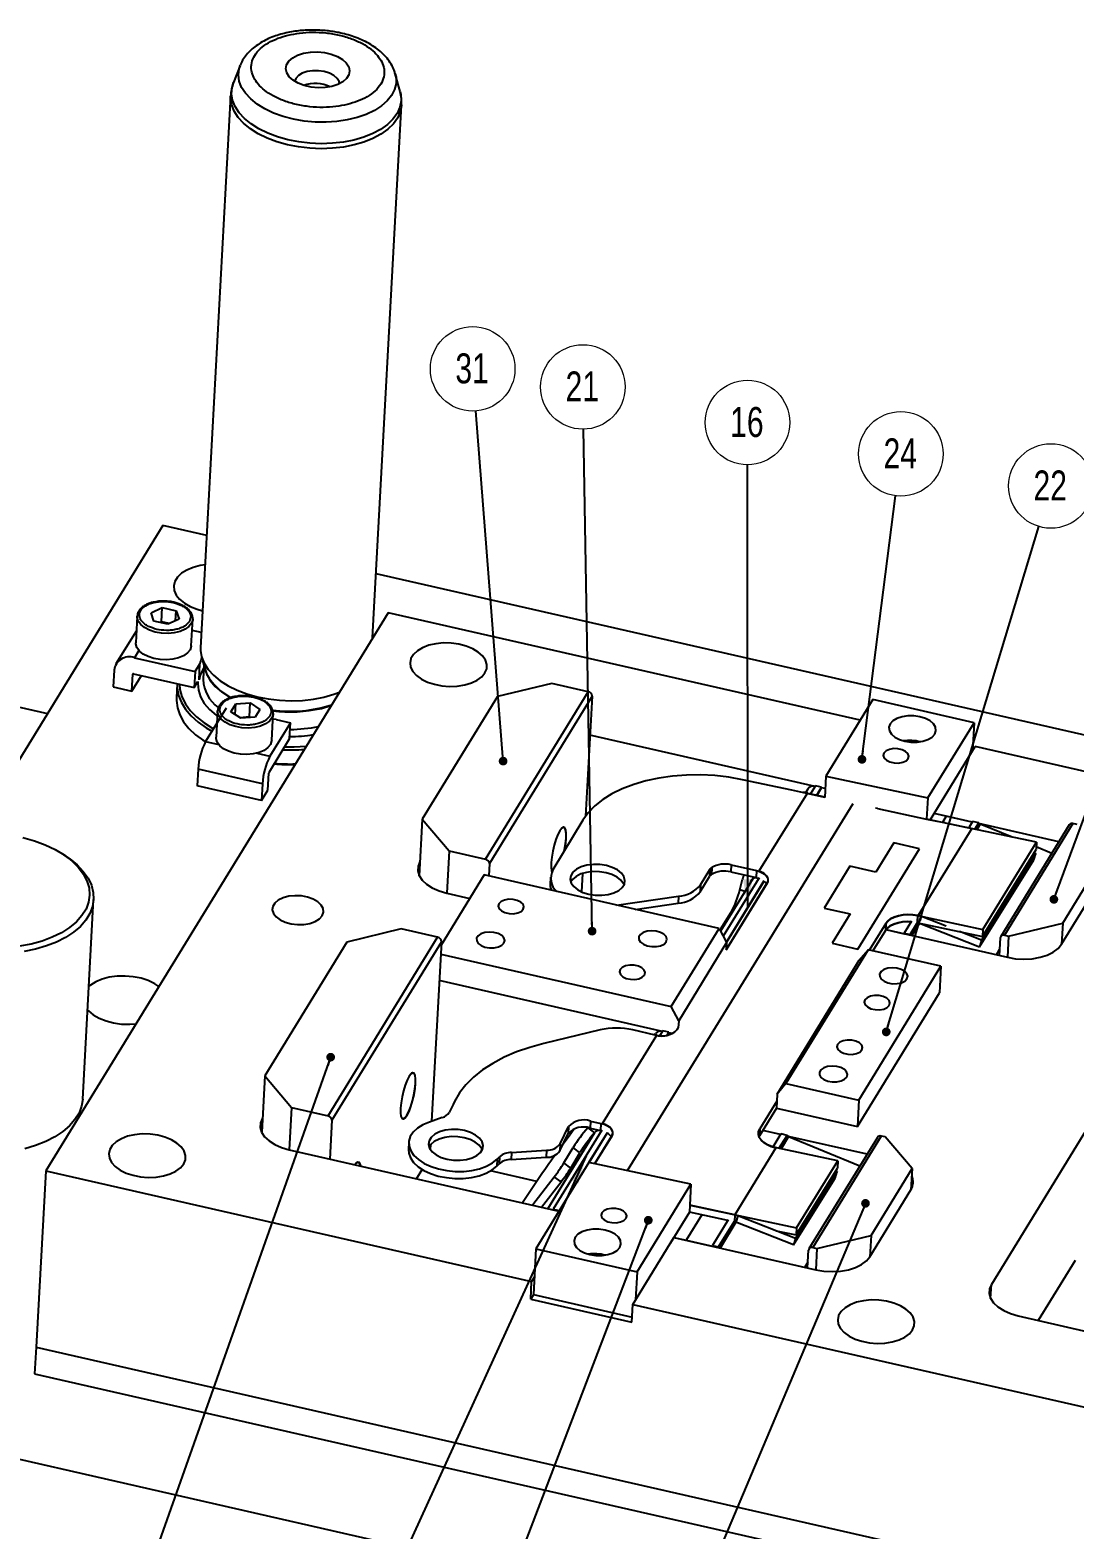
# Model space of a CAD drawing. Header units: millimetres. Extents: x 5 to 1512, y -497 to 895.
# Drawn here: x 815 to 937, y 164.8 to 340 of the extents above; entities that cross this region are included whole.
import ezdxf

# ---------------------------------------------------------------- set-up
doc = ezdxf.new("R2010")
doc.units = ezdxf.units.MM
doc.styles.add('SLDTEXTSTYLE13', font='TXT', dxfattribs={"width": 0.75})
doc.dimstyles.new('SLDDIMSTYLE1', dxfattribs={"dimtxt": 0.18, "dimasz": 3.302, "dimexe": 0, "dimexo": 0.0625, "dimgap": 0, "dimtad": 0, "dimtih": 1, "dimtoh": 1, "dimdec": 0, "dimrnd": 1e-09, "dimzin": 0, "dimdsep": 46, "dimtxsty": 'Standard', "dimsah": 1, "dimcen": 0.09, "dimadec": 0, "dimazin": 0, "dimtfac": 3.302, "dimtdec": 0, "dimtofl": 0, "dimtmove": 0, "dimatfit": 3, "dimfxl": 1, "dimfrac": 2, "dimtolj": 1, "dimtzin": 0, "dimarcsym": 0})
doc.dimstyles.new('SLDDIMSTYLE2', dxfattribs={"dimtxt": 0.18, "dimasz": 1.016, "dimexe": 0, "dimexo": 0.0625, "dimgap": 0, "dimtad": 0, "dimtih": 1, "dimtoh": 1, "dimdec": 0, "dimrnd": 1e-09, "dimzin": 0, "dimdsep": 46, "dimtxsty": 'Standard', "dimblk1": 'DOT', "dimblk2": 'DOT', "dimsah": 1, "dimcen": 0.09, "dimadec": 0, "dimazin": 0, "dimtfac": 1.016, "dimtdec": 0, "dimtofl": 0, "dimtmove": 0, "dimatfit": 3, "dimldrblk": 'DOT', "dimfxl": 1, "dimfrac": 2, "dimtolj": 1, "dimtzin": 0, "dimarcsym": 0})

# ---------------------------------------------------------------- blocks, each defined once
blk = doc.blocks.new('SW_NOTE_36')
at = {"color": 0, "linetype": 'Continuous', "lineweight": 0}
blk.add_circle((0, 4.94), 4.94, dxfattribs=at)
at = {"color": 0, "linetype": 'Continuous', "lineweight": 0, "insert": (-0.07, 6.75), "char_height": 3.5, "attachment_point": 2, "style": 'SLDTEXTSTYLE13'}
blk.add_mtext('16', dxfattribs=at)
blk = doc.blocks.new('_Dot')
at = {"color": 0, "linetype": 'ByBlock', "lineweight": -2}
blk.add_line((-0.5, 0), (-1, 0), dxfattribs=at)
at = {"color": 0, "linetype": 'ByBlock', "const_width": 0.5}
blk.add_lwpolyline([(-0.25, 0, 1), (0.25, 0, 1)], format="xyb", close=True, dxfattribs=at)
blk = doc.blocks.new('SW_NOTE_40')
at = {"color": 0, "linetype": 'Continuous', "lineweight": 0}
blk.add_circle((-0.08, 4.94), 4.94, dxfattribs=at)
at = {"color": 0, "linetype": 'Continuous', "lineweight": 0, "insert": (-0.15, 6.75), "char_height": 3.5, "attachment_point": 2, "style": 'SLDTEXTSTYLE13'}
blk.add_mtext('21', dxfattribs=at)
blk = doc.blocks.new('SW_NOTE_41')
at = {"color": 0, "linetype": 'Continuous', "lineweight": 0}
blk.add_circle((1.43, 4.73), 4.94, dxfattribs=at)
at = {"color": 0, "linetype": 'Continuous', "lineweight": 0, "insert": (1.35, 6.54), "char_height": 3.5, "attachment_point": 2, "style": 'SLDTEXTSTYLE13'}
blk.add_mtext('22', dxfattribs=at)
blk = doc.blocks.new('SW_NOTE_43')
at = {"color": 0, "linetype": 'Continuous', "lineweight": 0}
blk.add_circle((0.62, 4.9), 4.94, dxfattribs=at)
at = {"color": 0, "linetype": 'Continuous', "lineweight": 0, "insert": (0.55, 6.71), "char_height": 3.5, "attachment_point": 2, "style": 'SLDTEXTSTYLE13'}
blk.add_mtext('24', dxfattribs=at)
blk = doc.blocks.new('SW_NOTE_48')
at = {"color": 0, "linetype": 'Continuous', "lineweight": 0}
blk.add_circle((-0.38, 4.92), 4.94, dxfattribs=at)
at = {"color": 0, "linetype": 'Continuous', "lineweight": 0, "insert": (-0.45, 6.73), "char_height": 3.5, "attachment_point": 2, "style": 'SLDTEXTSTYLE13'}
blk.add_mtext('31', dxfattribs=at)

msp = doc.modelspace()

# ---------------------------------------------------------------- linework, layer by layer
at = {"color": 7, "linetype": 'Continuous', "lineweight": 25}
for p, q in [((839.597, 335.848), (838.81, 333.833)), ((858.278, 332.774), (857.713, 334.862)), ((838.474, 332.297), (834.963, 267.772)), ((855.055, 268.918), (858.445, 331.21)), ((830.553, 282.079), (808.542, 246.196)), ((835.678, 280.912), (830.553, 282.079)), ((1048.605, 232.401), (855.462, 276.404)), ((856.863, 271.866), (816.861, 206.653)), ((829.17, 271.868), (830.47, 272.464)), ((829.509, 270.899), (829.17, 271.868)), ((830.38, 270.813), (830.47, 272.464)), ((830.47, 272.464), (832.109, 272.09)), ((832.046, 270.937), (832.109, 272.09)), ((832.109, 272.09), (832.448, 271.121)), ((912.025, 259.299), (856.863, 271.866)), ((827.553, 271.465), (827.384, 268.369)), ((827.553, 271.465), (827.556, 271.511)), ((831.149, 270.525), (829.509, 270.899)), ((830.38, 270.813), (830.216, 270.738)), ((831.313, 270.6), (830.38, 270.813)), ((832.448, 271.121), (831.149, 270.525)), ((833.875, 268.016), (834.043, 271.112)), ((834.044, 271.149), (834.043, 271.112)), ((827.46, 269.767), (825.074, 265.878)), ((835.059, 269.547), (833.971, 269.795)), ((827.228, 266.604), (834.326, 264.987)), ((835.075, 266.738), (835.473, 265.264)), ((824.849, 265.14), (824.743, 263.201)), ((826.92, 262.705), (827.028, 264.686)), ((827.127, 264.747), (834.225, 263.13)), ((834.326, 264.987), (834.225, 263.13)), ((834.326, 264.987), (834.887, 265.902)), ((834.786, 264.044), (834.887, 265.902)), ((835.352, 265.714), (835.264, 264.113)), ((824.743, 263.201), (826.92, 262.705)), ((826.92, 262.705), (828.044, 264.538)), ((828.423, 264.452), (828.419, 264.381)), ((832.231, 263.574), (832.141, 261.924)), ((834.225, 263.13), (834.653, 263.829)), ((875.991, 263.603), (869.659, 262.073)), ((880.25, 262.633), (875.991, 263.603)), ((805.547, 262.706), (817.061, 260.083)), ((838.507, 260.306), (839.062, 261.21)), ((838.994, 259.976), (839.062, 261.21)), ((839.062, 261.21), (840.758, 261.338)), ((840.668, 259.688), (840.758, 261.338)), ((840.758, 261.338), (841.901, 260.563)), ((869.659, 262.073), (860.859, 247.726)), ((868.249, 243.069), (880.25, 262.633)), ((880.7, 262.112), (868.7, 242.548)), ((880.7, 262.112), (879.938, 248.101)), ((913.504, 261.71), (908.018, 252.767)), ((925.333, 259.015), (913.504, 261.71)), ((837.943, 260.729), (835.542, 256.816)), ((836.947, 260.405), (836.779, 257.31)), ((836.947, 260.405), (836.951, 260.452)), ((839.65, 259.531), (838.507, 260.306)), ((840.668, 259.688), (839.545, 259.603)), ((841.346, 259.66), (839.65, 259.531)), ((840.773, 259.616), (840.668, 259.688)), ((841.901, 260.563), (841.346, 259.66)), ((843.269, 256.957), (843.438, 260.052)), ((843.807, 259.393), (843.404, 259.436)), ((843.439, 260.089), (843.438, 260.052)), ((843.807, 259.393), (845.466, 259.015)), ((845.466, 259.015), (843.066, 255.102)), ((845.365, 257.158), (845.466, 259.015)), ((906.766, 251.578), (880.453, 257.573)), ((919.93, 250.236), (925.333, 259.015)), ((925.333, 259.015), (925.153, 255.713)), ((835.219, 256.961), (835.396, 256.84)), ((835.396, 256.84), (835.511, 256.763)), ((845.365, 257.158), (842.965, 253.245)), ((920.673, 248.409), (925.473, 256.235)), ((1036.669, 230.902), (925.473, 256.235)), ((834.667, 253.583), (834.561, 251.643)), ((842.19, 251.869), (834.667, 253.583)), ((842.821, 251.129), (842.928, 253.11)), ((904.028, 251.137), (898.298, 252.354)), ((908.018, 252.767), (907.883, 250.291)), ((908.018, 252.767), (919.93, 250.236)), ((842.084, 249.929), (834.561, 251.643)), ((842.19, 251.869), (842.084, 249.929)), ((842.084, 249.929), (842.821, 251.129)), ((900.212, 241.685), (905.871, 250.795)), ((905.802, 250.733), (904.028, 251.137)), ((905.909, 251.266), (905.643, 250.832)), ((907.883, 250.291), (905.802, 250.733)), ((905.871, 250.795), (907.886, 250.348)), ((906.811, 251.651), (906.236, 250.714)), ((907.521, 251.489), (906.811, 251.651)), ((906.948, 250.556), (907.521, 251.489)), ((906.989, 250.547), (907.516, 251.407)), ((907.521, 251.489), (907.516, 251.407)), ((907.939, 251.311), (907.516, 251.407)), ((884.833, 206.672), (911.204, 249.585)), ((914.07, 248.972), (913.835, 249.026)), ((914.07, 248.972), (919.796, 247.759)), ((919.93, 250.236), (919.796, 247.759)), ((920.936, 248.86), (920.206, 247.673)), ((920.936, 248.86), (920.934, 248.836)), ((860.859, 247.726), (860.5, 241.137)), ((860.859, 247.726), (863.99, 244.039)), ((879.628, 247.634), (876.134, 241.811)), ((932.623, 245.036), (919.796, 247.76)), ((919.796, 247.759), (921.621, 247.373)), ((922.092, 248.086), (920.66, 248.412)), ((925.128, 247.395), (920.673, 248.409)), ((921.788, 247.337), (921.621, 247.373)), ((922.092, 248.086), (921.651, 247.366)), ((921.958, 247.301), (921.788, 247.337)), ((921.958, 247.301), (925.06, 246.642)), ((925.128, 247.395), (922.092, 248.086)), ((925.173, 247.468), (924.712, 246.716)), ((925.882, 247.306), (925.173, 247.468)), ((925.427, 246.564), (925.882, 247.306)), ((925.468, 246.556), (925.878, 247.224)), ((925.882, 247.306), (925.878, 247.224)), ((935.234, 245.092), (925.878, 247.224)), ((929.79, 245.638), (926.066, 247.164)), ((936.447, 247.069), (928.446, 234.027)), ((936.896, 247.22), (928.895, 234.178)), ((937.369, 247.113), (936.896, 247.22)), ((925.06, 246.642), (918.819, 236.468)), ((819.384, 243.303), (819.031, 243.545)), ((863.99, 244.039), (863.721, 239.087)), ((863.99, 244.039), (868.249, 243.069)), ((911.773, 232.542), (918.973, 244.281)), ((915.945, 244.971), (913.841, 241.541)), ((918.973, 244.281), (915.945, 244.971)), ((932.535, 243.747), (926.208, 233.603)), ((926.327, 234.038), (932.578, 244.211)), ((926.372, 234.863), (932.623, 245.036)), ((932.302, 242.981), (932.535, 243.747)), ((932.34, 243.823), (932.535, 243.747)), ((932.623, 245.036), (932.578, 244.211)), ((934.408, 243.745), (932.593, 244.489)), ((868.7, 242.548), (868.621, 241.104)), ((893.386, 240.085), (894.459, 241.873)), ((894.459, 241.873), (894.414, 241.048)), ((894.689, 242.085), (894.644, 241.26)), ((896.945, 242.405), (896.9, 241.58)), ((896.945, 242.405), (899.904, 241.73)), ((910.813, 242.23), (907.82, 237.353)), ((913.841, 241.541), (910.813, 242.23)), ((925.975, 232.838), (932.302, 242.981)), ((935.7, 235.601), (940.5, 243.426)), ((868.112, 241.22), (863.077, 233.011)), ((895.546, 234.97), (868.112, 241.22)), ((875.858, 240.943), (875.813, 240.117)), ((879.573, 241.398), (879.457, 239.262)), ((893.341, 239.259), (894.414, 241.048)), ((893.386, 240.085), (893.341, 239.259)), ((899.47, 240.769), (895.716, 234.649)), ((900.208, 240.887), (896.024, 234.066)), ((896.379, 232.482), (901.177, 240.289)), ((901.156, 240.255), (896.379, 232.482)), ((896.398, 233.357), (900.818, 240.563)), ((896.419, 233.316), (900.814, 240.48)), ((896.9, 241.58), (899.859, 240.904)), ((897.971, 239.489), (898.276, 240.733)), ((898.501, 241.214), (898.431, 241.101)), ((899.203, 240.389), (899.18, 240.296)), ((899.904, 241.73), (899.859, 240.904)), ((899.859, 240.904), (900.166, 240.818)), ((935.565, 233.124), (940.366, 240.95)), ((821.193, 215.022), (822.462, 238.341)), ((863.721, 239.087), (866.426, 238.47)), ((883.541, 237.705), (890.807, 238.742)), ((890.807, 238.742), (890.762, 237.917)), ((885.751, 237.201), (890.762, 237.917)), ((895.888, 235.199), (896.937, 236.877)), ((907.82, 237.353), (910.849, 236.663)), ((910.849, 236.663), (908.745, 233.232)), ((954.561, 237.716), (927.359, 193.371)), ((858.39, 234.909), (852.058, 233.379)), ((862.648, 233.939), (858.39, 234.909)), ((889.946, 225.84), (895.546, 234.97)), ((895.546, 234.97), (896.424, 233.307)), ((915.019, 235.549), (913.12, 232.452)), ((915.019, 235.549), (914.974, 234.723)), ((915.045, 234.826), (929.233, 231.594)), ((915.045, 234.826), (917.168, 234.343)), ((918.038, 235.836), (917.172, 234.425)), ((917.877, 234.181), (918.774, 235.642)), ((917.882, 234.264), (918.778, 235.725)), ((918.819, 236.468), (918.746, 236.483)), ((918.748, 236.483), (926.372, 234.863)), ((918.774, 235.642), (918.964, 235.586)), ((918.774, 235.642), (926.327, 234.038)), ((919.197, 236.352), (918.819, 236.468)), ((918.964, 235.586), (925.975, 232.838)), ((922.059, 235.23), (919.197, 236.352)), ((926.372, 234.863), (926.327, 234.038)), ((929.368, 234.07), (935.7, 235.601)), ((935.7, 235.601), (935.565, 233.124)), ((852.058, 233.379), (842.457, 217.728)), ((849.848, 213.071), (862.648, 233.939)), ((863.099, 233.419), (850.298, 212.55)), ((863.099, 233.419), (861.957, 212.433)), ((896.424, 233.307), (890.824, 224.177)), ((896.424, 233.307), (896.379, 232.482)), ((908.745, 233.232), (911.773, 232.542)), ((914.974, 234.723), (913.525, 232.36)), ((917.172, 234.425), (917.168, 234.343)), ((917.172, 234.425), (917.882, 234.264)), ((917.882, 234.264), (917.877, 234.181)), ((926.208, 233.603), (923.648, 234.607)), ((926.208, 233.603), (925.975, 232.838)), ((928.399, 233.873), (928.287, 231.809)), ((928.895, 234.178), (929.368, 234.07)), ((929.368, 234.07), (929.233, 231.594)), ((863.021, 231.974), (889.946, 225.84)), ((912.963, 232.488), (903.362, 216.837)), ((911.928, 231.262), (912.963, 232.488)), ((921.47, 230.55), (912.963, 232.488)), ((902.327, 215.61), (911.928, 231.262)), ((911.869, 214.899), (921.47, 230.55)), ((921.47, 230.55), (921.302, 227.455)), ((888.924, 222.939), (862.852, 228.879)), ((911.701, 211.804), (921.302, 227.455)), ((890.824, 224.177), (889.946, 225.84)), ((881.645, 223.107), (875.077, 221.522)), ((888.092, 222.507), (885.46, 223.108)), ((888.032, 222.537), (887.911, 222.549)), ((887.986, 222.542), (888.122, 222.704)), ((888.969, 223.012), (888.627, 222.455)), ((889.678, 222.851), (888.969, 223.012)), ((889.461, 222.496), (889.678, 222.851)), ((889.513, 222.505), (889.674, 222.768)), ((889.678, 222.851), (889.674, 222.768)), ((890.065, 222.679), (889.674, 222.768)), ((890.77, 223.354), (890.625, 223.119)), ((890.64, 223.143), (890.748, 223.318)), ((890.748, 223.318), (890.77, 223.354)), ((890.824, 224.177), (890.779, 223.352)), ((881.905, 212.167), (888.255, 222.501)), ((842.457, 217.728), (842.099, 211.139)), ((842.457, 217.728), (845.589, 214.041)), ((902.327, 215.61), (902.237, 213.96)), ((903.362, 216.837), (902.327, 215.61)), ((903.362, 216.837), (911.869, 214.899)), ((845.589, 214.041), (845.32, 209.089)), ((845.589, 214.041), (849.848, 213.071)), ((864.459, 214.383), (864.013, 213.472)), ((864.643, 214.759), (864.459, 214.383)), ((902.237, 213.96), (900.249, 210.718)), ((902.282, 214.785), (900.294, 211.543)), ((902.237, 213.96), (911.701, 211.804)), ((911.869, 214.899), (911.701, 211.804)), ((850.298, 212.55), (850.051, 208.011)), ((863.205, 212.864), (861.702, 212.345)), ((880.51, 212.462), (880.465, 211.636)), ((880.51, 212.462), (881.745, 212.18)), ((881.745, 212.18), (881.701, 211.355)), ((881.846, 211.401), (876.168, 202.144)), ((876.923, 208.973), (877.912, 210.991)), ((876.968, 209.798), (877.957, 211.816)), ((877.649, 210.296), (877.452, 209.975)), ((877.649, 210.296), (877.893, 210.585)), ((877.957, 211.816), (877.912, 210.991)), ((880.195, 211.686), (880.189, 211.68)), ((880.34, 207.626), (882.489, 211.13)), ((880.38, 207.617), (882.485, 211.048)), ((880.465, 211.636), (881.701, 211.355)), ((880.986, 211.08), (881.02, 211.119)), ((881.016, 207.482), (883.011, 210.729)), ((882.997, 210.705), (881.016, 207.482)), ((881.701, 211.355), (881.802, 211.33)), ((900.249, 210.718), (900.206, 210.642)), ((900.294, 211.543), (900.249, 210.718)), ((902.726, 210.875), (900.637, 211.351)), ((902.771, 210.949), (901.835, 209.422)), ((902.54, 209.253), (903.481, 210.787)), ((902.581, 209.244), (903.476, 210.704)), ((903.481, 210.787), (902.771, 210.949)), ((903.481, 210.787), (903.476, 210.704)), ((912.833, 208.573), (903.476, 210.704)), ((903.665, 210.644), (912.006, 207.226)), ((914.045, 210.55), (906.045, 197.507)), ((914.494, 210.701), (906.494, 197.658)), ((914.967, 210.593), (914.494, 210.701)), ((918.099, 206.907), (914.967, 210.593)), ((845.32, 209.089), (876.822, 201.911)), ((859.291, 209.965), (859.246, 209.139)), ((861.807, 209.668), (861.779, 209.161)), ((871.294, 208.795), (871.249, 207.97)), ((871.294, 208.795), (875.381, 209.042)), ((875.381, 209.042), (875.336, 208.217)), ((876.968, 209.798), (876.923, 208.973)), ((877.414, 207.562), (878.487, 209.361)), ((878.211, 206.963), (879.284, 208.761)), ((879.284, 208.761), (878.487, 209.361)), ((902.173, 209.331), (897.371, 201.504)), ((909.413, 207.793), (902.243, 209.316)), ((860.172, 205.705), (860.844, 206.8)), ((869.61, 208.007), (869.565, 207.181)), ((869.565, 207.181), (869.834, 207.45)), ((869.61, 208.007), (869.879, 208.276)), ((869.879, 208.276), (869.834, 207.45)), ((871.249, 207.97), (875.336, 208.217)), ((880.329, 207.628), (874.141, 197.54)), ((878.211, 206.963), (877.414, 207.562)), ((892.257, 205.095), (880.329, 207.628)), ((904.559, 199.142), (909.368, 206.968)), ((904.604, 199.968), (909.413, 207.793)), ((909.413, 207.793), (909.368, 206.968)), ((913.299, 199.081), (918.099, 206.907)), ((918.099, 206.907), (917.964, 204.43)), ((816.861, 206.653), (815.738, 186.017)), ((816.861, 206.653), (873.641, 193.717)), ((874.24, 205.393), (868.835, 206.624)), ((873.763, 202.686), (876.278, 205.95)), ((874.783, 202.376), (877.075, 205.35)), ((877.075, 205.35), (876.278, 205.95)), ((885.97, 194.845), (892.257, 205.095)), ((892.257, 205.095), (892.078, 201.793)), ((904.235, 197.983), (909.104, 205.789)), ((909.337, 206.555), (904.468, 198.748)), ((909.104, 205.789), (909.337, 206.555)), ((909.157, 206.625), (909.337, 206.555)), ((913.164, 196.605), (917.964, 204.43)), ((873.712, 202.62), (873.763, 202.686)), ((876.168, 202.144), (876.163, 202.062)), ((876.168, 202.144), (876.867, 201.985)), ((892.078, 201.793), (889.838, 198.141)), ((896.57, 200.839), (892.078, 201.793)), ((897.371, 201.504), (892.123, 202.618)), ((892.123, 202.618), (904.604, 199.968)), ((897.371, 201.504), (897.326, 200.678)), ((893.509, 201.489), (891.69, 198.524)), ((896.615, 200.913), (894.771, 197.906)), ((895.476, 197.662), (897.326, 200.678)), ((895.48, 197.744), (897.331, 200.761)), ((897.326, 200.678), (897.327, 200.678)), ((897.749, 201.387), (897.516, 200.621)), ((904.235, 197.983), (897.516, 200.621)), ((904.468, 198.748), (897.749, 201.387)), ((904.604, 199.968), (904.559, 199.142)), ((885.471, 191.022), (890.271, 198.847)), ((890.271, 198.847), (906.832, 195.074)), ((890.271, 198.847), (891.69, 198.524)), ((891.69, 198.524), (894.766, 197.823)), ((902.195, 199.644), (904.559, 199.142)), ((904.468, 198.748), (904.235, 197.983)), ((906.967, 197.551), (913.299, 199.081)), ((913.299, 199.081), (913.164, 196.605)), ((874.141, 197.54), (873.849, 192.175)), ((874.141, 197.54), (885.97, 194.845)), ((894.771, 197.906), (894.766, 197.823)), ((894.771, 197.906), (895.48, 197.744)), ((895.48, 197.744), (895.476, 197.662)), ((905.886, 195.29), (905.998, 197.354)), ((906.494, 197.658), (906.967, 197.551)), ((906.967, 197.551), (906.832, 195.074)), ((885.97, 194.845), (885.791, 191.544)), ((937.134, 196.142), (932.843, 189.148)), ((873.529, 191.653), (873.641, 193.717)), ((873.961, 194.239), (873.641, 193.717)), ((873.849, 192.175), (873.529, 191.653)), ((873.529, 191.653), (885.358, 188.958)), ((873.849, 192.175), (885.39, 189.546)), ((885.358, 188.958), (885.471, 191.022)), ((885.471, 191.022), (996.666, 165.689)), ((930.491, 189.684), (977.808, 178.904)), ((815.738, 186.017), (815.569, 182.922)), ((815.738, 186.017), (995.543, 145.053)), ((769.749, 182.955), (1029.994, 123.664)), ((815.569, 182.922), (995.375, 141.957))]:
    msp.add_line(p, q, dxfattribs=at)
at = {"color": 8, "linetype": 'Continuous', "lineweight": 25}
for p, q in [((827.75, 267.454), (827.228, 266.604)), ((827.06, 264.739), (827.028, 264.686)), ((835.542, 256.816), (837.085, 256.465)), ((841.524, 255.454), (843.066, 255.102)), ((926.066, 247.164), (925.667, 246.513)), ((860.5, 241.137), (860.589, 242.773)), ((899.411, 240.724), (899.203, 240.389)), ((898.553, 239.273), (897.971, 239.489)), ((897.055, 236.833), (896.937, 236.877)), ((896.023, 235.149), (895.888, 235.199)), ((918.964, 235.586), (918.075, 234.136)), ((918.746, 236.483), (918.706, 235.74)), ((918.748, 236.483), (918.707, 235.74)), ((918.964, 235.586), (918.969, 235.601)), ((919.05, 235.869), (919.197, 236.352)), ((919.197, 236.352), (919.198, 236.353)), ((927.953, 231.886), (928.324, 232.491)), ((888.021, 222.538), (888.122, 222.704)), ((842.099, 211.139), (842.188, 212.775)), ((875.546, 202.202), (881.017, 211.12)), ((880.189, 211.68), (880.984, 211.082)), ((903.665, 210.644), (902.78, 209.202)), ((873.911, 202.575), (873.763, 202.686)), ((897.516, 200.621), (895.673, 197.617)), ((897.749, 201.387), (897.751, 201.389)), ((905.923, 195.971), (905.551, 195.366)), ((927.27, 191.735), (927.359, 193.371))]:
    msp.add_line(p, q, dxfattribs=at)
at = {"color": 7, "linetype": 'Continuous', "lineweight": 25, "flags": 128}
for points in [[(851.989, 336.133), (852.273, 335.681), (852.375, 335.211), (852.29, 334.746), (852.023, 334.311), (851.588, 333.927), (851.005, 333.613), (850.304, 333.385), (849.52, 333.254), (848.693, 333.227), (847.864, 333.306), (847.075, 333.486), (846.364, 333.758), (845.769, 334.109), (845.318, 334.521), (845.035, 334.973), (844.933, 335.443), (845.017, 335.907), (845.284, 336.343), (845.72, 336.727), (846.303, 337.041), (847.004, 337.269), (847.788, 337.4), (848.615, 337.426), (849.444, 337.348), (850.233, 337.168), (850.943, 336.896), (851.539, 336.545), (851.989, 336.133)], [(850.919, 334.322), (850.538, 334.657), (850.023, 334.931), (849.408, 335.124), (848.737, 335.223), (848.054, 335.223), (847.406, 335.123), (846.837, 334.929), (846.386, 334.655), (846.084, 334.32), (845.956, 333.982)], [(851.19, 333.697), (851.14, 333.949), (850.919, 334.322)], [(835.491, 277.471), (834.927, 277.383), (834.086, 277.166), (833.344, 276.86), (832.727, 276.475), (832.258, 276.027), (831.954, 275.531), (831.826, 275.005), (831.878, 274.469), (832.108, 273.941), (832.509, 273.441), (833.065, 272.986), (833.757, 272.594), (834.559, 272.278), (835.198, 272.102)], [(833.875, 268.016), (833.869, 267.955), (833.734, 267.542), (833.431, 267.164), (832.977, 266.841), (832.397, 266.591), (831.721, 266.428), (830.987, 266.36), (830.233, 266.391), (829.5, 266.518), (828.829, 266.736), (828.254, 267.033), (827.808, 267.392), (827.513, 267.794), (827.387, 268.218), (827.384, 268.369)], [(868.185, 264.827), (868.388, 265.32), (868.408, 265.832), (868.245, 266.342), (867.904, 266.831), (867.401, 267.277), (866.756, 267.662), (865.995, 267.971), (865.149, 268.191), (864.253, 268.313), (863.344, 268.332), (862.459, 268.248), (861.633, 268.063), (860.902, 267.785), (860.294, 267.426), (859.836, 267), (859.544, 266.525), (859.432, 266.02), (859.504, 265.506), (859.757, 265.004), (860.181, 264.535), (860.758, 264.117), (861.465, 263.768), (862.273, 263.502), (863.148, 263.33), (864.055, 263.259), (864.957, 263.292), (865.817, 263.427), (866.599, 263.66), (867.272, 263.98), (867.808, 264.374), (868.185, 264.827)], [(834.963, 267.772), (834.961, 267.46), (835.083, 266.706), (835.382, 265.962), (835.851, 265.24), (836.482, 264.553), (837.264, 263.915), (838.184, 263.335), (839.224, 262.825), (840.366, 262.394), (841.59, 262.048), (842.874, 261.796), (844.195, 261.64), (845.53, 261.584), (846.854, 261.629), (848.144, 261.773), (849.377, 262.015)], [(835.473, 265.264), (835.527, 265.086), (835.708, 264.638)], [(832.231, 263.574), (832.237, 263.046), (832.39, 262.211), (832.716, 261.385), (833.211, 260.58), (833.867, 259.808), (834.675, 259.079), (835.624, 258.404), (836.278, 258.016)], [(832.486, 263.526), (832.543, 262.887), (832.775, 262.055), (833.18, 261.239), (833.754, 260.45), (834.488, 259.7), (835.371, 258.999), (836.391, 258.358), (836.463, 258.317)], [(835.264, 264.113), (835.262, 264.05), (835.262, 264.049)], [(832.141, 261.924), (832.136, 261.604), (832.246, 260.768), (832.529, 259.939), (832.982, 259.128), (833.598, 258.347), (834.369, 257.606), (835.284, 256.917), (835.513, 256.767)], [(849.377, 262.015), (850.531, 262.35), (851.175, 262.593)], [(920.741, 257.683), (920.88, 258.074), (920.832, 258.48), (920.601, 258.871), (920.202, 259.222), (919.662, 259.508), (919.018, 259.71), (918.315, 259.815), (917.599, 259.815), (916.92, 259.709), (916.324, 259.507), (915.852, 259.22), (915.536, 258.869), (915.397, 258.477), (915.444, 258.072), (915.676, 257.681), (916.075, 257.33), (916.615, 257.043), (917.258, 256.841), (917.962, 256.736), (918.677, 256.737), (919.356, 256.842), (919.952, 257.045), (920.424, 257.332), (920.741, 257.683)], [(843.269, 256.957), (843.264, 256.895), (843.129, 256.482), (842.826, 256.104), (842.372, 255.782), (841.792, 255.532), (841.116, 255.369), (840.381, 255.3), (839.628, 255.331), (838.895, 255.459), (838.224, 255.677), (837.649, 255.973), (837.203, 256.332), (836.908, 256.735), (836.782, 257.158), (836.779, 257.31)], [(844.777, 256.199), (845.906, 256.19), (847.29, 256.259)], [(917.638, 254.822), (917.716, 255.109), (917.614, 255.401), (917.344, 255.662), (916.937, 255.86), (916.444, 255.972), (915.924, 255.985), (915.439, 255.896), (915.048, 255.717), (914.799, 255.469), (914.72, 255.182), (914.822, 254.89), (915.093, 254.629), (915.499, 254.431), (915.992, 254.319), (916.512, 254.306), (916.997, 254.395), (917.388, 254.574), (917.638, 254.822)], [(898.298, 252.354), (896.688, 252.641), (895.042, 252.828), (893.382, 252.912), (891.728, 252.893), (890.099, 252.769), (888.517, 252.543), (887.001, 252.218), (885.568, 251.798), (884.238, 251.287), (883.025, 250.692), (881.945, 250.021), (881.012, 249.281), (880.236, 248.482), (879.628, 247.634)], [(814.191, 245.61), (815.54, 245.222), (816.805, 244.746), (817.966, 244.189), (819.007, 243.561), (819.911, 242.869), (820.665, 242.126), (821.258, 241.342), (821.68, 240.529), (821.925, 239.699), (821.989, 238.865), (821.872, 238.04), (821.574, 237.236), (821.101, 236.465), (820.46, 235.739), (819.661, 235.069), (818.715, 234.466), (817.637, 233.937), (816.443, 233.492), (815.152, 233.137), (813.782, 232.878)], [(877.472, 244.041), (877.507, 244.209), (877.626, 244.903), (877.688, 245.542), (877.69, 246.083), (877.632, 246.489), (877.517, 246.733), (877.353, 246.797), (877.153, 246.677), (876.928, 246.381), (876.695, 245.931), (876.469, 245.355), (876.267, 244.694), (876.1, 243.993), (875.982, 243.299), (875.92, 242.66), (875.918, 242.119), (875.976, 241.713), (876.018, 241.59)], [(877.447, 244), (877.492, 244.211), (877.61, 244.902), (877.672, 245.539), (877.674, 246.077), (877.616, 246.481), (877.502, 246.723), (877.339, 246.787), (877.224, 246.738)], [(819.384, 243.303), (819.678, 243.096), (820.54, 242.386), (821.255, 241.629), (821.811, 240.835), (822.2, 240.016), (822.419, 239.182), (822.463, 238.347), (822.331, 237.521), (822.026, 236.716), (821.552, 235.943), (820.916, 235.214), (820.126, 234.538), (819.194, 233.925), (818.132, 233.383), (816.956, 232.921), (815.682, 232.544), (814.328, 232.258)], [(860.589, 242.773), (860.368, 242.244), (860.337, 241.693), (860.498, 241.142), (860.844, 240.613), (861.362, 240.125), (862.032, 239.698), (862.828, 239.347), (863.721, 239.087)], [(880.324, 238.975), (881.078, 238.858), (881.849, 238.845), (882.59, 238.936), (883.259, 239.127), (883.817, 239.406), (884.232, 239.757), (884.479, 240.159), (884.545, 240.59), (884.424, 241.023), (884.125, 241.435), (883.665, 241.801), (883.07, 242.099), (882.375, 242.313), (881.621, 242.43), (880.851, 242.443), (880.11, 242.351), (879.441, 242.16), (878.882, 241.881), (878.468, 241.531), (878.22, 241.128), (878.155, 240.698), (878.275, 240.264), (878.574, 239.852), (879.035, 239.487), (879.629, 239.188), (880.324, 238.975)], [(875.813, 240.117), (875.816, 239.877), (875.906, 239.444)], [(884.437, 240.062), (884.379, 240.198), (884.08, 240.609), (883.62, 240.975), (883.025, 241.274), (882.331, 241.487), (881.576, 241.604), (880.806, 241.617), (880.065, 241.526), (879.396, 241.335), (878.838, 241.056), (878.423, 240.705), (878.217, 240.4)], [(899.904, 241.73), (900.261, 241.626), (900.58, 241.485), (900.848, 241.314), (901.055, 241.119), (901.193, 240.907), (901.257, 240.687), (901.244, 240.467), (901.156, 240.255)], [(901.177, 240.289), (901.26, 240.48), (901.282, 240.678), (901.241, 240.877), (901.139, 241.071), (900.98, 241.254), (900.767, 241.421), (900.509, 241.566), (900.212, 241.685)], [(900.814, 240.48), (901.01, 240.294), (901.102, 240.167)], [(849.164, 236.457), (849.314, 236.866), (849.276, 237.291), (849.052, 237.704), (848.657, 238.079), (848.116, 238.392), (847.462, 238.625), (846.736, 238.762), (845.985, 238.795), (845.255, 238.722), (844.593, 238.547), (844.039, 238.281), (843.629, 237.941), (843.388, 237.549), (843.332, 237.129), (843.464, 236.707), (843.776, 236.31), (844.248, 235.963), (844.85, 235.687), (845.545, 235.501), (846.29, 235.415), (847.036, 235.436), (847.738, 235.561), (848.351, 235.783), (848.836, 236.088), (849.164, 236.457)], [(872.663, 237.21), (872.742, 237.497), (872.64, 237.789), (872.369, 238.049), (871.963, 238.248), (871.47, 238.36), (870.95, 238.373), (870.465, 238.284), (870.074, 238.105), (869.824, 237.857), (869.746, 237.57), (869.848, 237.278), (870.118, 237.017), (870.525, 236.819), (871.018, 236.707), (871.538, 236.694), (872.023, 236.783), (872.414, 236.962), (872.663, 237.21)], [(918.746, 236.483), (918.18, 236.57), (917.602, 236.595), (917.034, 236.557), (916.496, 236.458), (916.009, 236.3), (915.59, 236.091), (915.256, 235.837), (915.019, 235.549)], [(915.019, 235.549), (915.256, 235.837), (915.591, 236.091), (916.009, 236.301), (916.496, 236.458), (917.035, 236.557), (917.603, 236.595), (918.181, 236.57), (918.748, 236.483)], [(895.646, 234.781), (895.731, 234.935), (895.888, 235.199)], [(917.989, 235.757), (917.557, 235.77), (916.989, 235.732), (916.451, 235.632), (915.964, 235.475), (915.545, 235.266), (915.211, 235.012), (914.974, 234.723)], [(914.974, 234.723), (915.211, 235.012), (915.546, 235.266), (915.964, 235.475), (916.452, 235.633), (916.99, 235.732), (917.558, 235.77), (917.989, 235.757)], [(870.405, 233.265), (870.492, 233.564), (870.4, 233.869), (870.14, 234.147), (869.739, 234.368), (869.241, 234.508), (868.7, 234.552), (868.175, 234.495), (867.722, 234.343), (867.39, 234.113), (867.217, 233.83), (867.219, 233.524), (867.398, 233.228), (867.733, 232.975), (868.188, 232.792), (868.715, 232.699), (869.256, 232.705), (869.752, 232.811), (870.149, 233.005), (870.405, 233.265)], [(889.366, 233.405), (889.453, 233.703), (889.361, 234.008), (889.101, 234.286), (888.7, 234.507), (888.202, 234.648), (887.661, 234.692), (887.136, 234.635), (886.683, 234.483), (886.352, 234.253), (886.178, 233.97), (886.18, 233.663), (886.359, 233.368), (886.694, 233.115), (887.15, 232.932), (887.676, 232.839), (888.217, 232.845), (888.713, 232.951), (889.11, 233.144), (889.366, 233.405)], [(929.233, 231.594), (930.187, 231.434), (931.166, 231.38), (932.132, 231.434), (933.048, 231.596), (933.879, 231.857), (934.593, 232.208), (935.162, 232.636), (935.565, 233.124)], [(886.824, 229.524), (886.903, 229.811), (886.801, 230.103), (886.53, 230.364), (886.124, 230.562), (885.631, 230.674), (885.111, 230.687), (884.626, 230.598), (884.235, 230.419), (883.985, 230.171), (883.907, 229.884), (884.009, 229.592), (884.279, 229.332), (884.685, 229.133), (885.178, 229.021), (885.699, 229.008), (886.184, 229.097), (886.574, 229.276), (886.824, 229.524)], [(917.493, 229.078), (917.58, 229.377), (917.488, 229.681), (917.227, 229.96), (916.827, 230.181), (916.329, 230.321), (915.788, 230.365), (915.262, 230.308), (914.809, 230.156), (914.478, 229.926), (914.304, 229.643), (914.307, 229.337), (914.485, 229.041), (914.821, 228.788), (915.276, 228.605), (915.803, 228.512), (916.343, 228.518), (916.839, 228.624), (917.237, 228.818), (917.493, 229.078)], [(830.078, 228.201), (829.597, 228.513), (828.846, 228.869), (827.999, 229.142), (827.086, 229.323), (826.14, 229.406), (825.196, 229.386), (824.286, 229.265), (823.445, 229.048), (822.703, 228.742), (822.086, 228.357), (821.911, 228.213)], [(915.431, 225.98), (915.509, 226.267), (915.407, 226.559), (915.137, 226.819), (914.73, 227.018), (914.237, 227.13), (913.717, 227.143), (913.232, 227.054), (912.841, 226.875), (912.592, 226.627), (912.513, 226.34), (912.615, 226.048), (912.886, 225.787), (913.292, 225.589), (913.785, 225.476), (914.305, 225.464), (914.79, 225.552), (915.181, 225.732), (915.431, 225.98)], [(821.76, 225.436), (821.868, 225.323), (822.424, 224.868), (823.116, 224.476), (823.918, 224.16), (824.803, 223.931), (825.736, 223.799), (826.686, 223.767), (827.385, 223.811)], [(875.077, 221.522), (873.433, 221.07), (871.882, 220.529), (870.437, 219.905), (869.111, 219.202), (867.917, 218.428), (866.864, 217.589), (865.963, 216.693), (865.22, 215.746), (864.643, 214.759)], [(912.23, 220.763), (912.309, 221.05), (912.207, 221.341), (911.936, 221.602), (911.53, 221.801), (911.037, 221.913), (910.517, 221.926), (910.032, 221.837), (909.641, 221.658), (909.391, 221.41), (909.313, 221.122), (909.415, 220.831), (909.685, 220.57), (910.092, 220.372), (910.585, 220.259), (911.105, 220.247), (911.59, 220.335), (911.981, 220.515), (912.23, 220.763)], [(859.079, 213.127), (859.312, 213.578), (859.537, 214.153), (859.74, 214.814), (859.906, 215.515), (860.025, 216.209), (860.087, 216.849), (860.089, 217.39), (860.03, 217.796), (859.916, 218.039), (859.752, 218.103), (859.551, 217.983), (859.327, 217.688), (859.094, 217.237), (858.868, 216.662), (858.665, 216.001), (858.499, 215.299), (858.381, 214.605), (858.319, 213.966), (858.317, 213.425), (858.375, 213.019), (858.49, 212.776), (858.653, 212.712), (858.854, 212.832), (859.079, 213.127)], [(859.067, 213.14), (859.299, 213.589), (859.524, 214.162), (859.726, 214.819), (859.891, 215.518), (860.009, 216.208), (860.071, 216.845), (860.073, 217.383), (860.015, 217.788), (859.901, 218.03), (859.738, 218.093), (859.623, 218.044)], [(910.452, 217.6), (910.539, 217.899), (910.447, 218.204), (910.187, 218.482), (909.786, 218.703), (909.288, 218.843), (908.747, 218.887), (908.222, 218.83), (907.769, 218.679), (907.438, 218.449), (907.264, 218.165), (907.266, 217.859), (907.445, 217.564), (907.78, 217.311), (908.236, 217.127), (908.762, 217.034), (909.303, 217.041), (909.799, 217.147), (910.196, 217.34), (910.452, 217.6)], [(821.193, 215.022), (821.062, 214.202), (820.757, 213.397), (820.283, 212.625), (819.647, 211.895), (818.857, 211.219), (817.925, 210.606), (816.863, 210.065), (815.687, 209.602), (814.413, 209.225)], [(842.188, 212.775), (841.967, 212.246), (841.936, 211.695), (842.096, 211.144), (842.442, 210.615), (842.96, 210.127), (843.631, 209.7), (844.427, 209.349), (845.32, 209.089)], [(858.439, 212.849), (858.481, 212.791), (858.644, 212.727), (858.844, 212.846), (859.067, 213.14)], [(861.702, 212.345), (860.934, 212.019), (860.291, 211.617), (859.795, 211.15), (859.462, 210.635), (859.302, 210.088), (859.322, 209.528), (859.52, 208.972), (859.89, 208.439), (860.419, 207.945), (861.091, 207.508), (861.884, 207.142), (862.771, 206.858), (863.724, 206.665), (864.712, 206.571), (865.702, 206.577), (866.662, 206.685), (867.56, 206.89), (868.368, 207.185), (869.059, 207.561), (869.61, 208.007)], [(881.745, 212.18), (882.102, 212.076), (882.421, 211.935), (882.689, 211.764), (882.896, 211.569), (883.034, 211.357), (883.098, 211.137), (883.085, 210.917), (882.997, 210.705)], [(883.011, 210.729), (883.098, 210.93), (883.115, 211.139), (883.063, 211.349), (882.943, 211.552), (882.76, 211.742), (882.521, 211.912), (882.232, 212.055), (881.905, 212.167)], [(832.983, 207.44), (833.185, 207.932), (833.206, 208.444), (833.042, 208.955), (832.702, 209.443), (832.199, 209.889), (831.554, 210.274), (830.793, 210.584), (829.947, 210.804), (829.051, 210.926), (828.142, 210.945), (827.256, 210.86), (826.431, 210.675), (825.7, 210.397), (825.092, 210.038), (824.633, 209.613), (824.342, 209.138), (824.23, 208.633), (824.302, 208.119), (824.555, 207.617), (824.979, 207.147), (825.556, 206.729), (826.263, 206.38), (827.07, 206.114), (827.946, 205.942), (828.853, 205.871), (829.755, 205.904), (830.614, 206.04), (831.397, 206.272), (832.07, 206.592), (832.606, 206.987), (832.983, 207.44)], [(863.757, 207.997), (864.512, 207.88), (865.282, 207.867), (866.023, 207.958), (866.692, 208.149), (867.25, 208.428), (867.665, 208.779), (867.912, 209.181), (867.978, 209.612), (867.857, 210.045), (867.559, 210.457), (867.098, 210.823), (866.503, 211.121), (865.809, 211.335), (865.054, 211.452), (864.284, 211.465), (863.543, 211.373), (862.874, 211.183), (862.316, 210.904), (861.901, 210.553), (861.654, 210.15), (861.588, 209.72), (861.709, 209.286), (862.008, 208.875), (862.468, 208.509), (863.063, 208.211), (863.757, 207.997)], [(867.871, 209.084), (867.813, 209.22), (867.514, 209.632), (867.053, 209.997), (866.459, 210.296), (865.764, 210.509), (865.009, 210.626), (864.239, 210.639), (863.498, 210.548), (862.829, 210.357), (862.271, 210.078), (861.856, 209.727), (861.651, 209.422)], [(877.334, 209.811), (878.089, 210.856), (878.572, 211.518)], [(900.294, 211.543), (900.161, 211.226), (900.143, 210.895), (900.239, 210.565), (900.447, 210.247), (900.757, 209.955), (901.159, 209.698), (901.637, 209.488), (902.173, 209.331)], [(902.243, 209.316), (901.694, 209.468), (901.202, 209.676), (900.786, 209.933), (900.463, 210.228), (900.246, 210.549), (900.144, 210.885), (900.16, 211.22), (900.294, 211.543)], [(859.246, 209.139), (859.277, 208.702), (859.475, 208.147), (859.845, 207.613), (860.374, 207.12), (861.046, 206.683), (861.839, 206.316), (862.726, 206.032), (863.679, 205.84), (864.667, 205.745), (865.657, 205.752), (866.617, 205.859), (867.515, 206.064), (868.323, 206.36), (869.014, 206.736), (869.565, 207.181)], [(853.665, 207.187), (853.63, 207.362), (853.515, 207.605), (853.352, 207.669), (853.151, 207.549), (852.984, 207.342)], [(853.648, 207.191), (853.614, 207.353), (853.5, 207.596), (853.337, 207.659), (853.222, 207.61)], [(884.675, 201.086), (884.754, 201.374), (884.652, 201.665), (884.381, 201.926), (883.975, 202.124), (883.482, 202.237), (882.962, 202.249), (882.477, 202.161), (882.086, 201.981), (881.836, 201.733), (881.758, 201.446), (881.86, 201.155), (882.13, 200.894), (882.537, 200.695), (883.03, 200.583), (883.55, 200.57), (884.035, 200.659), (884.426, 200.838), (884.675, 201.086)], [(883.938, 197.687), (884.077, 198.078), (884.03, 198.484), (883.798, 198.875), (883.399, 199.226), (882.859, 199.512), (882.216, 199.714), (881.512, 199.819), (880.797, 199.819), (880.118, 199.713), (879.522, 199.51), (879.05, 199.224), (878.733, 198.873), (878.594, 198.481), (878.642, 198.076), (878.873, 197.684), (879.272, 197.334), (879.812, 197.047), (880.456, 196.845), (881.159, 196.74), (881.875, 196.741), (882.554, 196.846), (883.149, 197.049), (883.622, 197.336), (883.938, 197.687)], [(906.832, 195.074), (907.786, 194.914), (908.764, 194.86), (909.73, 194.915), (910.646, 195.076), (911.477, 195.337), (912.191, 195.689), (912.761, 196.117), (913.164, 196.605)], [(927.359, 193.371), (927.138, 192.841), (927.107, 192.291), (927.267, 191.74), (927.613, 191.211), (928.131, 190.723), (928.802, 190.295), (929.598, 189.945), (930.491, 189.684)], [(918.154, 188.035), (918.356, 188.528), (918.377, 189.04), (918.213, 189.55), (917.873, 190.039), (917.37, 190.485), (916.725, 190.87), (915.964, 191.179), (915.118, 191.399), (914.222, 191.521), (913.313, 191.541), (912.427, 191.456), (911.602, 191.271), (910.871, 190.993), (910.263, 190.634), (909.804, 190.208), (909.513, 189.733), (909.401, 189.228), (909.473, 188.715), (909.726, 188.213), (910.15, 187.743), (910.727, 187.325), (911.434, 186.976), (912.241, 186.71), (913.117, 186.538), (914.024, 186.467), (914.926, 186.5), (915.785, 186.636), (916.568, 186.868), (917.241, 187.188), (917.777, 187.583), (918.154, 188.035)]]:
    msp.add_lwpolyline(points, dxfattribs=at)
at = {"color": 8, "linetype": 'Continuous', "lineweight": 25, "flags": 128}
for points in [[(857.713, 334.862), (857.795, 334.459), (857.802, 333.734), (857.63, 333.021), (857.282, 332.336), (856.766, 331.692), (856.09, 331.1), (855.269, 330.572), (854.318, 330.119), (853.256, 329.75), (852.104, 329.472), (850.883, 329.289), (849.618, 329.206), (848.333, 329.225), (847.054, 329.344), (845.804, 329.562), (844.609, 329.874), (843.492, 330.275), (842.475, 330.756), (841.576, 331.308), (840.815, 331.92), (840.205, 332.581), (839.758, 333.278), (839.484, 333.996), (839.387, 334.723), (839.47, 335.443), (839.597, 335.848)], [(852.88, 327.118), (851.657, 326.878), (850.378, 326.735), (849.065, 326.691), (847.742, 326.746), (846.432, 326.901), (845.159, 327.151), (843.946, 327.494), (842.813, 327.921), (841.782, 328.427), (840.87, 329.002), (840.094, 329.635), (839.468, 330.315), (839.004, 331.031), (838.708, 331.769), (838.587, 332.517), (838.642, 333.26), (838.81, 333.833)], [(852.888, 326.54), (851.655, 326.298), (850.365, 326.153), (849.041, 326.109), (847.707, 326.165), (846.386, 326.32), (845.102, 326.573), (843.877, 326.918), (842.735, 327.35), (841.695, 327.86), (840.776, 328.439), (839.993, 329.078), (839.362, 329.764), (838.893, 330.486), (838.595, 331.231), (838.473, 331.985), (838.474, 332.301)], [(858.278, 332.774), (858.352, 332.432), (858.385, 331.685), (858.241, 330.949), (857.923, 330.237), (857.437, 329.561), (856.791, 328.934), (855.997, 328.366), (855.069, 327.869), (854.024, 327.451), (852.88, 327.118)], [(858.445, 331.215), (858.441, 331.146), (858.296, 330.403), (857.975, 329.685), (857.485, 329.003), (856.833, 328.371), (856.033, 327.799), (855.097, 327.297), (854.042, 326.875), (852.888, 326.54)], [(834.043, 271.112), (834.038, 271.05), (833.902, 270.637), (833.6, 270.259), (833.146, 269.937), (832.565, 269.687), (831.89, 269.524), (831.155, 269.455), (830.401, 269.486), (829.669, 269.614), (828.997, 269.832), (828.423, 270.128), (827.976, 270.487), (827.682, 270.89), (827.556, 271.313), (827.553, 271.465)], [(835.417, 265.471), (835.437, 265.366), (835.677, 264.639), (836.088, 263.931), (836.662, 263.255), (837.389, 262.624), (838.255, 262.049), (838.472, 261.926)], [(834.653, 263.829), (834.635, 263.583), (834.704, 262.805), (834.958, 262.032), (835.395, 261.28), (836.006, 260.561), (836.779, 259.89), (836.914, 259.789)], [(843.438, 260.052), (843.433, 259.991), (843.297, 259.577), (842.994, 259.199), (842.541, 258.877), (841.96, 258.627), (841.284, 258.464), (840.55, 258.396), (839.796, 258.426), (839.064, 258.554), (838.392, 258.772), (837.818, 259.069), (837.371, 259.428), (837.077, 259.83), (836.95, 260.254), (836.947, 260.405)], [(849.069, 260.692), (850.188, 261.018), (850.214, 261.027)]]:
    msp.add_lwpolyline(points, dxfattribs=at)
at = {"color": 7, "linetype": 'Continuous', "lineweight": 25}
for centre, radius, start, end in [((848.337, 329.497), 4.225, 65.40283, 108.36738), ((826.622, 264.923), 1.787, 70.18016, 173.01987), ((838.216, 265.285), 3.386, 156.71249, 169.49862), ((827.102, 264.677), 0.0744, 70.18016, 173.01987), ((838.317, 263.365), 3.596, 146.07308, 169.11266), ((880.148, 262.089), 0.553, 2.39863, 79.37951), ((842.669, 253.151), 8.014, 152.77889, 176.90578), ((845.529, 277.704), 21.866, 267.48259, 274.02744), ((917.808, 252.199), 4.74, 74.999, 98.77121), ((850.192, 251.437), 8.014, 152.77889, 176.90578), ((845.414, 275.783), 21.66, 265.06927, 271.50705), ((845.442, 276.282), 22.094, 265.19503, 271.51032), ((843.262, 253.092), 0.334, 152.77889, 176.90578), ((906.567, 250.789), 0.813, 75.87583, 144.051), ((925.61, 246.054), 1.2, 67.66716, 77.10927), ((936.777, 246.832), 0.406, 72.99149, 144.2739), ((868.147, 242.525), 0.553, 2.39863, 79.37951), ((877.933, 240.826), 2.052, 151.31553, 228.36844), ((896.195, 239.578), 2.925, 75.14743, 120.98852), ((890.599, 242.289), 3.553, 273.35786, 321.65273), ((896.15, 238.752), 2.925, 75.14743, 120.98852), ((899.5, 240.437), 1.259, 141.95404, 166.39944), ((899.878, 240.196), 0.702, 89.43201, 164.02623), ((890.554, 241.464), 3.553, 273.35786, 321.65273), ((887.781, 242.014), 10.499, 330.70264, 346.08163), ((862.547, 233.395), 0.553, 2.39863, 79.37951), ((928.769, 233.828), 0.372, 70.18016, 173.01987), ((883.554, 214.789), 8.535, 77.09569, 102.92221), ((888.862, 224.871), 2.486, 251.95772, 315.17919), ((888.725, 222.129), 0.833, 76.24853, 136.3727), ((888.907, 224.83), 2.419, 254.35533, 315.76128), ((849.746, 212.527), 0.553, 2.39863, 79.37951), ((862.851, 214.174), 1.358, 285.09676, 328.84547), ((879.736, 210.151), 2.437, 71.4846, 136.89143), ((879.692, 209.325), 2.437, 71.4846, 136.89143), ((896.682, 197.786), 21.565, 139.8892, 147.5386), ((897.479, 197.187), 21.565, 139.8892, 147.5386), ((881.597, 210.589), 0.784, 88.3153, 137.46065), ((881.808, 209.869), 1.359, 33.40623, 60.15558), ((903.209, 209.534), 1.2, 67.66716, 77.10927), ((914.375, 210.313), 0.406, 72.99149, 144.2739), ((871.308, 206.571), 2.224, 90.3571, 129.96616), ((875.422, 210.081), 1.866, 267.35547, 323.57733), ((875.467, 210.906), 1.866, 267.35547, 323.57733), ((871.263, 205.746), 2.224, 90.3571, 129.96616), ((1009.547, 113.772), 163.407, 144.58011, 146.95413), ((861.238, 217.748), 19.116, 321.88737, 327.80126), ((862.035, 217.149), 19.116, 321.88737, 327.80126), ((916.54, 205.328), 1.683, 327.75875, 26.01146), ((881.005, 192.203), 4.74, 74.999, 98.77121), ((906.367, 197.308), 0.372, 70.18016, 173.01987)]:
    msp.add_arc(centre, radius, start, end, dxfattribs=at)
at = {"color": 8, "linetype": 'Continuous', "lineweight": 25}
for centre, radius, start, end in [((841.335, 267.764), 6.437, 209.05044, 244.37459), ((839.553, 264.252), 4.296, 182.70633, 233.48778), ((845.477, 275.582), 15.235, 262.00691, 288.34912), ((845.457, 276.281), 16.002, 262.50452, 283.04549), ((845.425, 274.15), 16.75, 269.84022, 279.2721), ((845.428, 273.69), 15.455, 269.98288, 282.29154)]:
    msp.add_arc(centre, radius, start, end, dxfattribs=at)
at = {"color": 7, "linetype": 'Continuous', "lineweight": 25}
for points, knots in [([(848.906, 339.956), (848.499, 339.97), (847.927, 339.988), (847.089, 339.951), (846.381, 339.89), (845.558, 339.771), (844.726, 339.596), (843.897, 339.36), (843.091, 339.061), (842.327, 338.698), (841.619, 338.271), (840.98, 337.779), (840.42, 337.226), (839.969, 336.607), (839.697, 336.148), (839.617, 335.888), (839.611, 335.867)], [0, 0, 0, 0, 0.09918546, 0.13965593, 0.2064998, 0.27542694, 0.34892356, 0.42513389, 0.50339092, 0.58319413, 0.66421063, 0.74603829, 0.82825749, 0.91051591, 0.99276139, 1, 1, 1, 1]), ([(857.697, 334.856), (857.662, 334.994), (857.564, 335.387), (857.248, 336), (856.771, 336.685), (856.165, 337.32), (855.455, 337.894), (854.658, 338.4), (853.798, 338.833), (852.903, 339.19), (852.008, 339.469), (851.198, 339.662), (850.445, 339.799), (849.706, 339.9), (849.181, 339.937), (848.906, 339.956)], [0, 0, 0, 0, 0.0465229, 0.1326894, 0.2212113, 0.3112538, 0.4015258, 0.4908902, 0.5785384, 0.6637024, 0.7440772, 0.8176295, 0.8719035, 0.9327299, 1, 1, 1, 1]), ([(852.098, 331.272), (851.662, 331.183), (850.764, 330.998), (849.275, 330.91), (847.709, 330.982), (846.147, 331.241), (844.692, 331.67), (843.428, 332.241), (842.413, 332.906), (841.651, 333.634), (841.127, 334.42), (840.858, 335.266), (840.888, 336.149), (841.242, 337.015), (841.907, 337.812), (842.838, 338.488), (843.944, 339.027), (844.796, 339.266), (845.21, 339.382)], [0, 0, 0, 0, 0.058258, 0.1200057, 0.1843204, 0.25, 0.3156796, 0.3799943, 0.441742, 0.5, 0.558258, 0.6200057, 0.6843204, 0.75, 0.8156796, 0.8799943, 0.941742, 1, 1, 1, 1]), ([(845.21, 339.382), (845.645, 339.471), (846.543, 339.655), (848.033, 339.744), (849.599, 339.671), (851.16, 339.413), (852.617, 338.984), (853.877, 338.412), (854.906, 337.75), (855.385, 337.252), (855.618, 337.01)], [0, 0, 0, 0, 0.116516, 0.2400113, 0.3686408, 0.5, 0.6313592, 0.7599887, 0.883484, 1, 1, 1, 1]), ([(855.618, 337.01), (855.806, 336.757), (856.192, 336.237), (856.446, 335.387), (856.421, 334.505), (856.066, 333.638), (855.4, 332.842), (854.47, 332.166), (853.364, 331.627), (852.512, 331.388), (852.098, 331.272)], [0, 0, 0, 0, 0.116516, 0.2400113, 0.3686408, 0.5, 0.6313592, 0.7599887, 0.883484, 1, 1, 1, 1]), ([(838.833, 333.858), (838.759, 333.659), (838.584, 333.195), (838.476, 332.662), (838.483, 332.34), (838.483, 332.302)], [0, 0, 0, 0, 0.3975565, 0.9292541, 1, 1, 1, 1]), ([(858.435, 331.219), (858.443, 331.469), (858.46, 331.99), (858.337, 332.497), (858.273, 332.761)], [0, 0, 0, 0, 0.4798495, 1, 1, 1, 1]), ([(829.547, 273.122), (829.516, 273.117), (829.332, 273.085), (829.017, 272.986), (828.613, 272.821), (828.252, 272.606), (827.946, 272.347), (827.716, 272.041), (827.581, 271.757), (827.575, 271.574), (827.573, 271.516)], [0, 0, 0, 0, 0.0285655, 0.1654546, 0.3095133, 0.4572301, 0.6082137, 0.7629899, 0.9244049, 1, 1, 1, 1]), ([(829.849, 269.929), (829.505, 270.032), (828.975, 270.189), (828.434, 270.535), (828.103, 270.84), (827.888, 271.175), (827.769, 271.618), (827.901, 272.157), (828.382, 272.617), (828.949, 272.903), (829.471, 273.07), (830.049, 273.169), (830.83, 273.213), (831.399, 273.12), (831.769, 273.06)], [0, 0, 0, 0, 0.1197284, 0.1841803, 0.25, 0.3158197, 0.3802716, 0.5, 0.6197284, 0.6841803, 0.75, 0.8158197, 0.8802716, 1, 1, 1, 1]), ([(830.903, 273.223), (830.661, 273.228), (830.322, 273.233), (829.869, 273.187), (829.663, 273.145), (829.547, 273.122)], [0, 0, 0, 0, 0.5210079, 0.7300966, 1, 1, 1, 1]), ([(831.829, 273.09), (831.787, 273.101), (831.596, 273.149), (831.283, 273.195), (831.013, 273.215), (830.903, 273.223)], [0, 0, 0, 0, 0.1412125, 0.6493558, 1, 1, 1, 1]), ([(831.769, 273.06), (832.113, 272.957), (832.643, 272.8), (833.184, 272.454), (833.515, 272.149), (833.728, 271.814), (833.858, 271.369), (833.731, 271.053), (833.648, 270.848)], [0, 0, 0, 0, 0.2394568, 0.3683607, 0.5, 0.6316393, 0.7605432, 1, 1, 1, 1]), ([(834.03, 271.156), (834.034, 271.201), (834.055, 271.382), (833.948, 271.699), (833.724, 272.068), (833.4, 272.386), (832.996, 272.663), (832.551, 272.875), (832.148, 273.016), (831.914, 273.07), (831.829, 273.09)], [0, 0, 0, 0, 0.0514527, 0.2100453, 0.3668133, 0.5168117, 0.6578488, 0.8142344, 0.9328259, 1, 1, 1, 1]), ([(833.648, 270.848), (833.489, 270.659), (833.245, 270.37), (832.668, 270.086), (832.148, 269.919), (831.569, 269.82), (830.788, 269.776), (830.219, 269.869), (829.849, 269.929)], [0, 0, 0, 0, 0.2394568, 0.3683607, 0.5, 0.6316393, 0.7605432, 1, 1, 1, 1]), ([(838.942, 262.063), (838.91, 262.057), (838.727, 262.025), (838.412, 261.926), (838.007, 261.761), (837.647, 261.546), (837.34, 261.288), (837.111, 260.981), (836.975, 260.697), (836.97, 260.515), (836.968, 260.457)], [0, 0, 0, 0, 0.0285655, 0.1654546, 0.3095133, 0.4572301, 0.6082137, 0.7629899, 0.9244049, 1, 1, 1, 1]), ([(843.043, 259.788), (842.884, 259.6), (842.64, 259.31), (842.063, 259.026), (841.543, 258.86), (840.963, 258.76), (840.186, 258.721), (839.221, 258.832), (838.373, 259.134), (837.828, 259.474), (837.498, 259.781), (837.285, 260.115), (837.155, 260.56), (837.282, 260.876), (837.365, 261.082)], [0, 0, 0, 0, 0.1197284, 0.1841803, 0.25, 0.3158197, 0.3802716, 0.5, 0.6197284, 0.6841803, 0.75, 0.8158197, 0.8802716, 1, 1, 1, 1]), ([(837.365, 261.082), (837.524, 261.27), (837.768, 261.56), (838.345, 261.843), (838.865, 262.01), (839.444, 262.109), (840.225, 262.153), (840.794, 262.06), (841.164, 262)], [0, 0, 0, 0, 0.2394568, 0.3683607, 0.5, 0.6316393, 0.7605432, 1, 1, 1, 1]), ([(840.298, 262.164), (840.056, 262.168), (839.717, 262.174), (839.264, 262.127), (839.058, 262.086), (838.942, 262.063)], [0, 0, 0, 0, 0.5210079, 0.7300966, 1, 1, 1, 1]), ([(841.224, 262.03), (841.182, 262.041), (840.99, 262.09), (840.678, 262.135), (840.408, 262.156), (840.298, 262.164)], [0, 0, 0, 0, 0.14121247, 0.64935579, 1, 1, 1, 1]), ([(841.164, 262), (841.508, 261.898), (842.038, 261.74), (842.579, 261.395), (842.91, 261.089), (843.123, 260.755), (843.253, 260.31), (843.126, 259.994), (843.043, 259.788)], [0, 0, 0, 0, 0.2394568, 0.3683607, 0.5, 0.6316393, 0.7605432, 1, 1, 1, 1]), ([(843.424, 260.097), (843.429, 260.141), (843.45, 260.323), (843.343, 260.639), (843.119, 261.009), (842.795, 261.327), (842.391, 261.604), (841.946, 261.815), (841.543, 261.956), (841.309, 262.011), (841.224, 262.03)], [0, 0, 0, 0, 0.0514527, 0.2100453, 0.3668133, 0.5168117, 0.6578488, 0.8142344, 0.9328259, 1, 1, 1, 1]), ([(905.871, 250.795), (905.818, 250.806), (905.713, 250.827), (905.554, 250.844), (905.421, 250.85), (905.342, 250.845), (905.315, 250.844)], [0, 0, 0, 0, 0.2810913, 0.5641345, 0.8533329, 1, 1, 1, 1]), ([(894.459, 241.873), (894.491, 241.916), (894.549, 241.993), (894.645, 242.057), (894.689, 242.085)], [0, 0, 0, 0, 0.5482291, 1, 1, 1, 1]), ([(894.414, 241.048), (894.446, 241.09), (894.504, 241.168), (894.6, 241.231), (894.644, 241.26)], [0, 0, 0, 0, 0.5482291, 1, 1, 1, 1]), ([(888.255, 222.501), (888.236, 222.505), (888.199, 222.512), (888.124, 222.525), (888.069, 222.532), (888.032, 222.537)], [0, 0, 0, 0, 0.2503258, 0.5006515, 1, 1, 1, 1]), ([(897.371, 201.504), (897.387, 201.5), (897.419, 201.493), (897.467, 201.481), (897.515, 201.467), (897.578, 201.449), (897.657, 201.423), (897.718, 201.399), (897.749, 201.387)], [0, 0, 0, 0, 0.12539839, 0.25087676, 0.37627515, 0.50175353, 0.75056334, 1, 1, 1, 1]), ([(897.516, 200.621), (897.501, 200.627), (897.47, 200.639), (897.422, 200.654), (897.375, 200.667), (897.342, 200.675), (897.326, 200.678)], [0, 0, 0, 0, 0.2484195, 0.4974626, 0.7484099, 1, 1, 1, 1])]:
    msp.add_open_spline(points, degree=3, knots=knots, dxfattribs=at)

# ---------------------------------------------------------------- block references
at = {"color": 7, "linetype": 'Continuous', "lineweight": 0}
for name, p in [('SW_NOTE_48', (867.131, 295.453)), ('SW_NOTE_40', (879.709, 293.32)), ('SW_NOTE_36', (898.862, 289.163)), ('SW_NOTE_43', (916.164, 285.535)), ('SW_NOTE_41', (932.886, 281.957))]:
    msp.add_blockref(name, p, dxfattribs=at)

# ---------------------------------------------------------------- leaders
for points, dimstyle in [([(870.309, 254.526), (867.131, 295.453)], 'SLDDIMSTYLE2'), ([(880.709, 234.651), (879.709, 293.32)], 'SLDDIMSTYLE2'), ([(898.892, 237.423), (898.862, 289.163)], 'SLDDIMSTYLE1'), ([(912.235, 254.731), (916.164, 285.535)], 'SLDDIMSTYLE2'), ([(915.076, 222.874), (932.886, 281.957)], 'SLDDIMSTYLE2'), ([(934.662, 238.366), (949.227, 277.814)], 'SLDDIMSTYLE2'), ([(850.158, 219.922), (802.871, 86.369)], 'SLDDIMSTYLE2'), ([(880.005, 208.399), (822.263, 81.887)], 'SLDDIMSTYLE1'), ([(912.65, 202.837), (858.317, 74.039)], 'SLDDIMSTYLE2'), ([(887.274, 200.863), (840.315, 78.176)], 'SLDDIMSTYLE2')]:
    msp.add_leader(points, dimstyle=dimstyle, dxfattribs=at)

doc.saveas('drawing.dxf')
